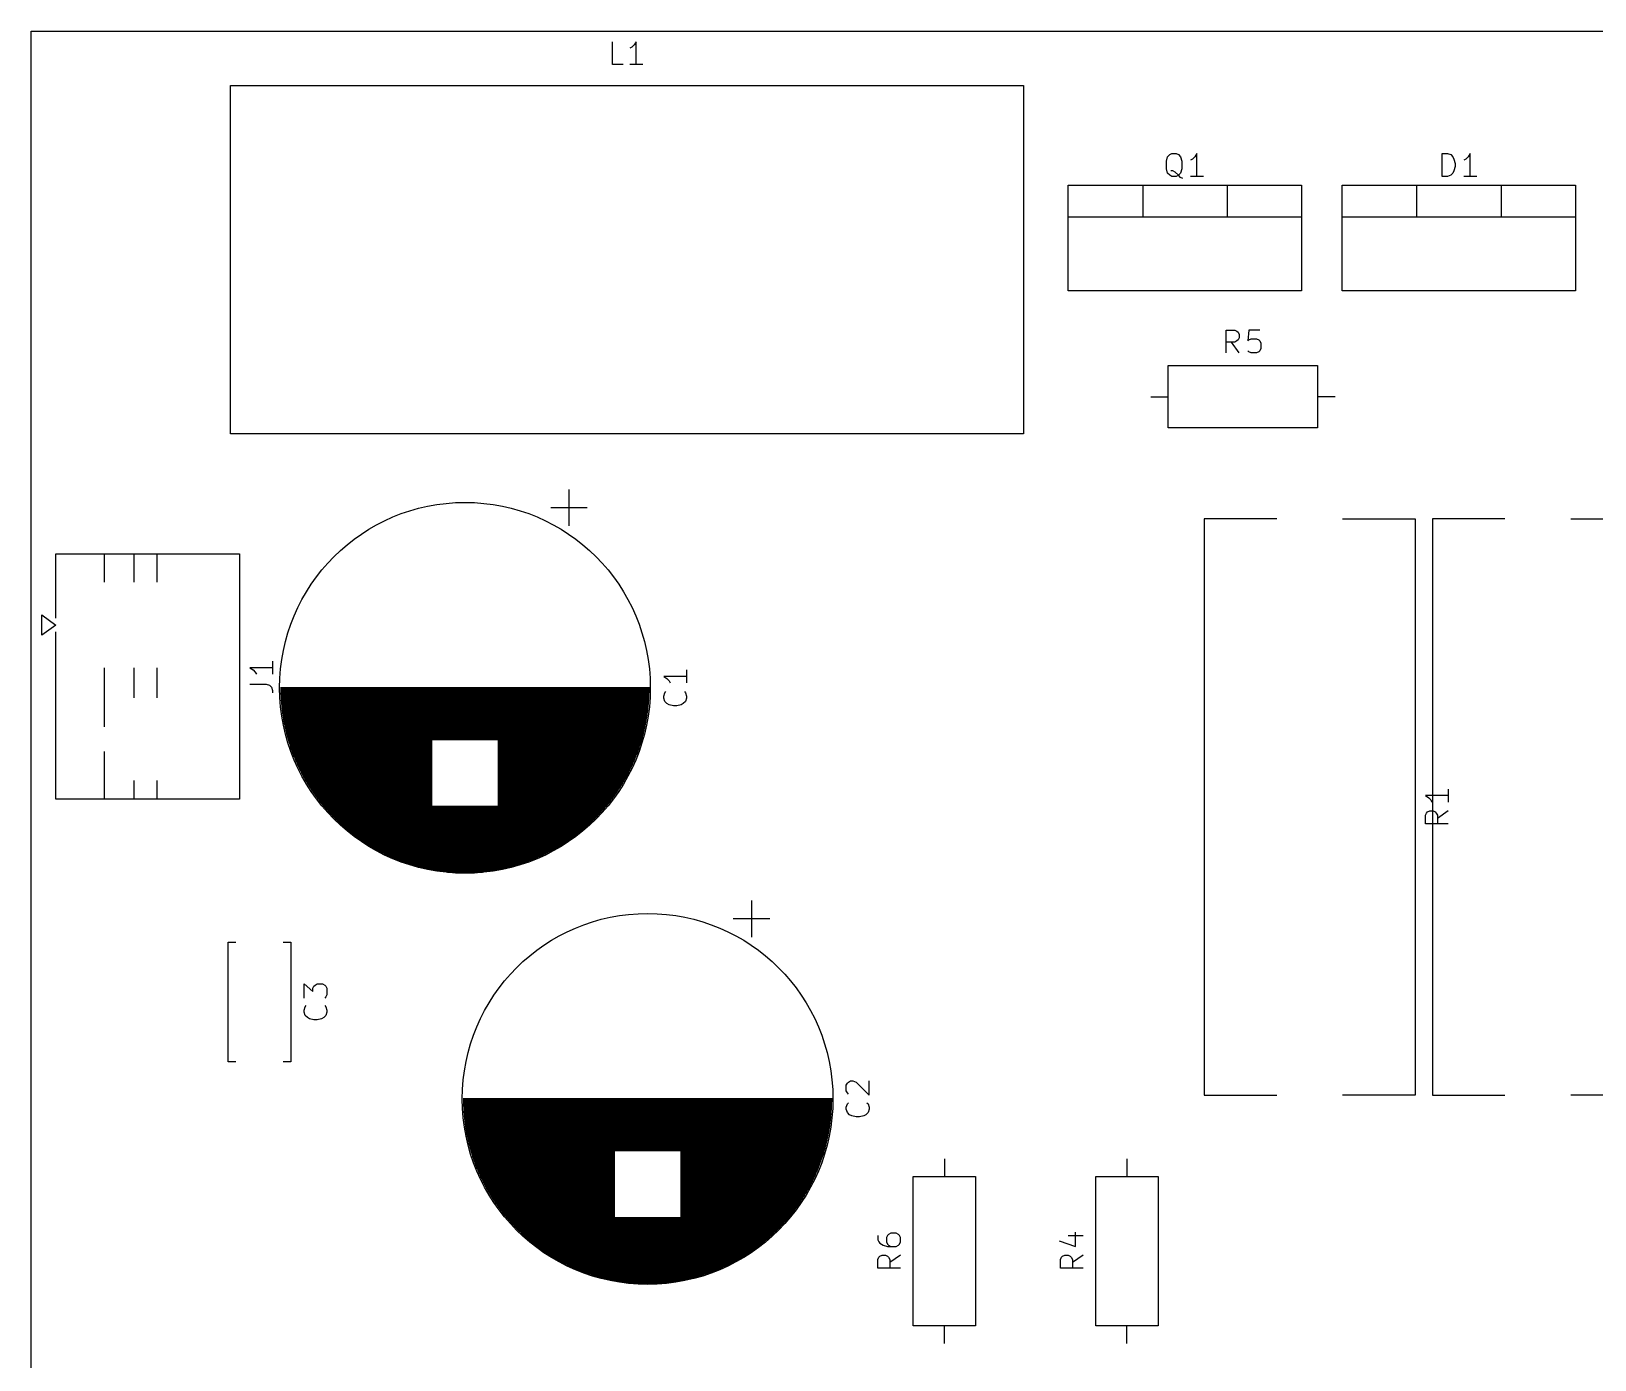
# Model space of a CAD drawing. Header units: millimetres. Extents: x 20 to 168, y -138 to -20.
# Drawn here: x 20 to 88.5, y -78.2 to -20 of the extents above; entities that cross this region are included whole.
import ezdxf

# ---------------------------------------------------------------- set-up
doc = ezdxf.new("R2010")
doc.units = ezdxf.units.MM
doc.layers.add('Edge.Cuts', color=40, linetype='CONTINUOUS', true_color=0xfabd2f)
doc.layers.add('F.Silkscreen', color=254, linetype='CONTINUOUS', true_color=0xebdbb2)

msp = doc.modelspace()

# ---------------------------------------------------------------- linework, layer by layer
at = {"layer": 'Edge.Cuts', "linetype": 'CONTINUOUS'}
for p, q in [((20, -20), (168, -20)), ((20, -138), (20, -20))]:
    msp.add_line(p, q, dxfattribs=at)
at = {"layer": 'F.Silkscreen', "linetype": 'CONTINUOUS'}
for p, q in [((45.457143, -21.454819), (45.457143, -20.454819)), ((46.504762, -20.454819), (46.409524, -20.597676)), ((46.504762, -21.454819), (46.504762, -20.454819)), ((46.314286, -20.692914), (46.219048, -20.740533)), ((46.409524, -20.597676), (46.314286, -20.692914)), ((45.933333, -21.454819), (45.457143, -21.454819)), ((46.790476, -21.454819), (46.219048, -21.454819)), ((28.73, -22.38), (63.47, -22.38)), ((28.73, -37.62), (28.73, -22.38)), ((63.47, -22.38), (63.47, -37.62)), ((69.730476, -25.688152), (69.778095, -25.497676)), ((69.730476, -26.021485), (69.730476, -25.688152)), ((69.778095, -26.211961), (69.730476, -26.021485)), ((69.778095, -25.497676), (69.873333, -25.402438)), ((69.873333, -25.402438), (69.968571, -25.354819)), ((69.968571, -25.354819), (70.159047, -25.354819)), ((70.159047, -25.354819), (70.254285, -25.402438)), ((70.254285, -25.402438), (70.349523, -25.497676)), ((70.349523, -25.497676), (70.397142, -25.688152)), ((70.397142, -26.021485), (70.349523, -26.211961)), ((70.397142, -25.688152), (70.397142, -26.021485)), ((70.873333, -25.592914), (70.778095, -25.640533)), ((70.968571, -25.497676), (70.873333, -25.592914)), ((71.063809, -25.354819), (70.968571, -25.497676)), ((71.063809, -26.354819), (71.063809, -25.354819)), ((81.801905, -26.354819), (81.801905, -25.354819)), ((81.801905, -25.354819), (82.04, -25.354819)), ((82.04, -25.354819), (82.182857, -25.402438)), ((82.182857, -25.402438), (82.278095, -25.497676)), ((82.278095, -25.497676), (82.325714, -25.592914)), ((82.325714, -25.592914), (82.373333, -25.78339)), ((82.373333, -25.926247), (82.325714, -26.116723)), ((82.373333, -25.78339), (82.373333, -25.926247)), ((82.849524, -25.592914), (82.754286, -25.640533)), ((82.944762, -25.497676), (82.849524, -25.592914)), ((83.04, -25.354819), (82.944762, -25.497676)), ((83.04, -26.354819), (83.04, -25.354819)), ((69.873333, -26.3072), (69.778095, -26.211961)), ((69.968571, -26.354819), (69.873333, -26.3072)), ((70.01619, -26.116723), (69.920952, -26.116723)), ((70.159047, -26.354819), (69.968571, -26.354819)), ((70.111428, -26.164342), (70.01619, -26.116723)), ((70.254285, -26.3072), (70.111428, -26.164342)), ((70.254285, -26.3072), (70.159047, -26.354819)), ((70.349523, -26.211961), (70.254285, -26.3072)), ((70.349523, -26.402438), (70.254285, -26.3072)), ((70.444761, -26.450057), (70.349523, -26.402438)), ((71.349523, -26.354819), (70.778095, -26.354819)), ((82.04, -26.354819), (81.801905, -26.354819)), ((82.182857, -26.3072), (82.04, -26.354819)), ((82.278095, -26.211961), (82.182857, -26.3072)), ((82.325714, -26.116723), (82.278095, -26.211961)), ((83.325714, -26.354819), (82.754286, -26.354819)), ((65.43, -26.74), (75.65, -26.74)), ((65.43, -31.36), (65.43, -26.74)), ((68.69, -26.74), (68.69, -28.12)), ((72.39, -26.74), (72.39, -28.12)), ((75.65, -26.74), (75.65, -31.36)), ((77.43, -26.74), (87.65, -26.74)), ((77.43, -31.36), (77.43, -26.74)), ((80.69, -26.74), (80.69, -28.12)), ((84.39, -26.74), (84.39, -28.12)), ((87.65, -26.74), (87.65, -31.36)), ((65.43, -28.12), (75.65, -28.12)), ((77.43, -28.12), (87.65, -28.12)), ((75.65, -31.36), (65.43, -31.36)), ((87.65, -31.36), (77.43, -31.36)), ((72.341905, -34.084819), (72.341905, -33.084819)), ((72.341905, -33.084819), (72.722857, -33.084819)), ((72.722857, -33.084819), (72.818095, -33.132438)), ((72.818095, -33.561009), (72.722857, -33.608628)), ((72.818095, -33.132438), (72.865714, -33.180057)), ((72.865714, -33.51339), (72.818095, -33.561009)), ((72.865714, -33.180057), (72.913333, -33.275295)), ((72.913333, -33.418152), (72.865714, -33.51339)), ((72.913333, -33.275295), (72.913333, -33.418152)), ((73.341905, -33.084819), (73.294286, -33.561009)), ((73.294286, -33.561009), (73.341905, -33.51339)), ((73.818095, -33.084819), (73.341905, -33.084819)), ((73.341905, -33.51339), (73.437143, -33.465771)), ((73.437143, -33.465771), (73.675238, -33.465771)), ((73.675238, -33.465771), (73.770476, -33.51339)), ((73.770476, -33.51339), (73.818095, -33.561009)), ((73.818095, -33.561009), (73.865714, -33.656247)), ((72.722857, -33.608628), (72.341905, -33.608628)), ((72.913333, -34.084819), (72.58, -33.608628)), ((73.341905, -34.0372), (73.294286, -33.98958)), ((73.437143, -34.084819), (73.341905, -34.0372)), ((73.675238, -34.084819), (73.437143, -34.084819)), ((73.770476, -34.0372), (73.675238, -34.084819)), ((73.818095, -33.98958), (73.770476, -34.0372)), ((73.865714, -33.894342), (73.818095, -33.98958)), ((73.865714, -33.656247), (73.865714, -33.894342)), ((69.81, -34.63), (76.35, -34.63)), ((69.81, -37.37), (69.81, -34.63)), ((76.35, -34.63), (76.35, -37.37)), ((69.04, -36), (69.81, -36)), ((77.12, -36), (76.35, -36)), ((63.47, -37.62), (28.73, -37.62)), ((76.35, -37.37), (69.81, -37.37)), ((43.555, -40.060509), (43.555, -41.660509)), ((44.355, -40.860509), (42.755, -40.860509)), ((71.38, -41.35), (71.38, -66.59)), ((74.56, -41.35), (71.38, -41.35)), ((77.44, -41.35), (80.62, -41.35)), ((80.62, -41.35), (80.62, -66.59)), ((81.38, -41.35), (81.38, -66.59)), ((84.56, -41.35), (81.38, -41.35)), ((87.44, -41.35), (90.62, -41.35)), ((21.08, -42.88), (29.12, -42.88)), ((21.08, -45.7), (21.08, -42.88)), ((23.2, -42.88), (23.2, -44.12)), ((24.5, -42.88), (24.5, -44.12)), ((25.5, -42.88), (25.5, -44.12)), ((29.12, -42.88), (29.12, -53.62)), ((20.47, -46.44), (20.47, -45.56)), ((20.47, -45.56), (21.08, -46)), ((20.47, -46.44), (20.47, -45.56)), ((20.47, -45.56), (21.08, -46)), ((21.08, -46), (20.47, -46.44)), ((21.08, -46), (20.47, -46.44)), ((21.08, -53.62), (21.08, -46.3)), ((23.2, -47.88), (23.2, -50.457)), ((24.5, -47.88), (24.5, -49.188)), ((25.5, -47.88), (25.5, -49.188)), ((30.574819, -47.869047), (29.574819, -47.869047)), ((29.574819, -47.869047), (29.717676, -47.964285)), ((30.574819, -47.583333), (30.574819, -48.154761)), ((29.574819, -48.583333), (30.289104, -48.583333)), ((29.717676, -47.964285), (29.812914, -48.059523)), ((29.812914, -48.059523), (29.860533, -48.154761)), ((30.289104, -48.583333), (30.431961, -48.630952)), ((48.704819, -48.249999), (47.704819, -48.249999)), ((47.704819, -48.249999), (47.847676, -48.345237)), ((47.847676, -48.345237), (47.942914, -48.440475)), ((47.942914, -48.440475), (47.990533, -48.535713)), ((48.704819, -47.964285), (48.704819, -48.535713)), ((30.431961, -48.630952), (30.5272, -48.72619)), ((30.5272, -48.72619), (30.574819, -48.869047)), ((30.574819, -48.869047), (30.574819, -48.964285)), ((47.08, -48.75), (30.92, -48.75)), ((47.08, -48.79), (30.92, -48.79)), ((47.08, -48.83), (30.92, -48.83)), ((47.079, -48.87), (30.921, -48.87)), ((47.078, -48.91), (30.922, -48.91)), ((47.078, -48.95), (30.922, -48.95)), ((47.076, -48.99), (30.924, -48.99)), ((47.075, -49.03), (30.925, -49.03)), ((47.074, -49.07), (30.926, -49.07)), ((47.072, -49.11), (30.928, -49.11)), ((47.07, -49.15), (30.93, -49.15)), ((47.068, -49.19), (30.932, -49.19)), ((47.066, -49.23), (30.934, -49.23)), ((47.063, -49.27), (30.937, -49.27)), ((47.061, -49.31), (30.939, -49.31)), ((47.704819, -49.107142), (47.752438, -48.964285)), ((47.704819, -49.20238), (47.704819, -49.107142)), ((47.752438, -49.345237), (47.704819, -49.20238)), ((47.752438, -48.964285), (47.800057, -48.916666)), ((48.60958, -48.916666), (48.6572, -48.964285)), ((48.6572, -48.964285), (48.704819, -49.107142)), ((48.704819, -49.20238), (48.6572, -49.345237)), ((48.704819, -49.107142), (48.704819, -49.20238)), ((47.058, -49.35), (30.942, -49.35)), ((47.055, -49.39), (30.945, -49.39)), ((47.051, -49.43), (30.949, -49.43)), ((47.048, -49.47), (30.952, -49.47)), ((47.044, -49.51), (30.956, -49.51)), ((47.04, -49.55), (30.96, -49.55)), ((47.036, -49.59), (30.964, -49.59)), ((47.032, -49.63), (30.968, -49.63)), ((47.028, -49.67), (30.972, -49.67)), ((47.023, -49.71), (30.977, -49.71)), ((47.018, -49.75), (30.982, -49.75)), ((47.013, -49.79), (30.987, -49.79)), ((47.008, -49.83), (30.992, -49.83)), ((47.002, -49.87), (30.998, -49.87)), ((46.997, -49.91), (31.003, -49.91)), ((46.991, -49.95), (31.009, -49.95)), ((46.985, -49.99), (31.015, -49.99)), ((47.847676, -49.440475), (47.752438, -49.345237)), ((47.942914, -49.488094), (47.847676, -49.440475)), ((48.13339, -49.535713), (47.942914, -49.488094)), ((48.276247, -49.535713), (48.13339, -49.535713)), ((48.466723, -49.488094), (48.276247, -49.535713)), ((48.561961, -49.440475), (48.466723, -49.488094)), ((48.6572, -49.345237), (48.561961, -49.440475)), ((46.978, -50.03), (31.022, -50.03)), ((46.972, -50.07), (31.028, -50.07)), ((46.965, -50.11), (31.035, -50.11)), ((46.958, -50.15), (31.042, -50.15)), ((46.951, -50.19), (31.049, -50.19)), ((46.944, -50.23), (31.056, -50.23)), ((46.936, -50.27), (31.064, -50.27)), ((46.929, -50.31), (31.071, -50.31)), ((46.921, -50.35), (31.079, -50.35)), ((46.913, -50.39), (31.087, -50.39)), ((46.904, -50.43), (31.096, -50.43)), ((46.896, -50.47), (31.104, -50.47)), ((46.887, -50.51), (31.113, -50.51)), ((46.878, -50.55), (31.122, -50.55)), ((46.869, -50.59), (31.131, -50.59)), ((46.859, -50.63), (31.141, -50.63)), ((46.85, -50.67), (31.15, -50.67)), ((46.84, -50.71), (31.16, -50.71)), ((46.83, -50.75), (31.17, -50.75)), ((46.82, -50.79), (31.18, -50.79)), ((46.809, -50.83), (31.191, -50.83)), ((46.798, -50.87), (31.202, -50.87)), ((46.787, -50.91), (31.213, -50.91)), ((46.776, -50.95), (31.224, -50.95)), ((46.765, -50.99), (31.235, -50.99)), ((46.753, -51.03), (31.247, -51.03)), ((37.56, -51.07), (31.258, -51.07)), ((37.56, -51.11), (31.271, -51.11)), ((37.56, -51.15), (31.283, -51.15)), ((37.56, -51.19), (31.295, -51.19)), ((37.56, -51.23), (31.308, -51.23)), ((37.56, -51.27), (31.321, -51.27)), ((37.56, -51.31), (31.334, -51.31)), ((37.56, -51.35), (31.348, -51.35)), ((46.742, -51.07), (40.44, -51.07)), ((46.729, -51.11), (40.44, -51.11)), ((46.717, -51.15), (40.44, -51.15)), ((46.705, -51.19), (40.44, -51.19)), ((46.692, -51.23), (40.44, -51.23)), ((46.679, -51.27), (40.44, -51.27)), ((46.666, -51.31), (40.44, -51.31)), ((46.652, -51.35), (40.44, -51.35)), ((23.2, -51.543), (23.2, -53.62)), ((37.56, -51.39), (31.361, -51.39)), ((37.56, -51.43), (31.375, -51.43)), ((37.56, -51.47), (31.389, -51.47)), ((37.56, -51.51), (31.403, -51.51)), ((37.56, -51.55), (31.418, -51.55)), ((37.56, -51.59), (31.433, -51.59)), ((37.56, -51.63), (31.448, -51.63)), ((37.56, -51.67), (31.463, -51.67)), ((37.56, -51.71), (31.479, -51.71)), ((37.56, -51.75), (31.495, -51.75)), ((37.56, -51.79), (31.511, -51.79)), ((37.56, -51.83), (31.527, -51.83)), ((37.56, -51.87), (31.543, -51.87)), ((37.56, -51.91), (31.56, -51.91)), ((37.56, -51.95), (31.577, -51.95)), ((37.56, -51.99), (31.594, -51.99)), ((37.56, -52.03), (31.612, -52.03)), ((46.639, -51.39), (40.44, -51.39)), ((46.625, -51.43), (40.44, -51.43)), ((46.611, -51.47), (40.44, -51.47)), ((46.597, -51.51), (40.44, -51.51)), ((46.582, -51.55), (40.44, -51.55)), ((46.567, -51.59), (40.44, -51.59)), ((46.552, -51.63), (40.44, -51.63)), ((46.537, -51.67), (40.44, -51.67)), ((46.521, -51.71), (40.44, -51.71)), ((46.505, -51.75), (40.44, -51.75)), ((46.489, -51.79), (40.44, -51.79)), ((46.473, -51.83), (40.44, -51.83)), ((46.457, -51.87), (40.44, -51.87)), ((46.44, -51.91), (40.44, -51.91)), ((46.423, -51.95), (40.44, -51.95)), ((46.406, -51.99), (40.44, -51.99)), ((46.388, -52.03), (40.44, -52.03)), ((37.56, -52.07), (31.63, -52.07)), ((37.56, -52.11), (31.648, -52.11)), ((37.56, -52.15), (31.666, -52.15)), ((37.56, -52.19), (31.685, -52.19)), ((37.56, -52.23), (31.704, -52.23)), ((37.56, -52.27), (31.723, -52.27)), ((37.56, -52.31), (31.742, -52.31)), ((37.56, -52.35), (31.762, -52.35)), ((37.56, -52.39), (31.782, -52.39)), ((37.56, -52.43), (31.802, -52.43)), ((37.56, -52.47), (31.822, -52.47)), ((37.56, -52.51), (31.843, -52.51)), ((37.56, -52.55), (31.864, -52.55)), ((37.56, -52.59), (31.885, -52.59)), ((37.56, -52.63), (31.907, -52.63)), ((37.56, -52.67), (31.929, -52.67)), ((37.56, -52.71), (31.951, -52.71)), ((46.37, -52.07), (40.44, -52.07)), ((46.352, -52.11), (40.44, -52.11)), ((46.334, -52.15), (40.44, -52.15)), ((46.315, -52.19), (40.44, -52.19)), ((46.296, -52.23), (40.44, -52.23)), ((46.277, -52.27), (40.44, -52.27)), ((46.258, -52.31), (40.44, -52.31)), ((46.238, -52.35), (40.44, -52.35)), ((46.218, -52.39), (40.44, -52.39)), ((46.198, -52.43), (40.44, -52.43)), ((46.178, -52.47), (40.44, -52.47)), ((46.157, -52.51), (40.44, -52.51)), ((46.136, -52.55), (40.44, -52.55)), ((46.115, -52.59), (40.44, -52.59)), ((46.093, -52.63), (40.44, -52.63)), ((46.071, -52.67), (40.44, -52.67)), ((46.049, -52.71), (40.44, -52.71)), ((24.5, -52.812), (24.5, -53.62)), ((25.5, -52.812), (25.5, -53.62)), ((37.56, -52.75), (31.974, -52.75)), ((37.56, -52.79), (31.996, -52.79)), ((37.56, -52.83), (32.019, -52.83)), ((37.56, -52.87), (32.043, -52.87)), ((37.56, -52.91), (32.067, -52.91)), ((37.56, -52.95), (32.091, -52.95)), ((37.56, -52.99), (32.115, -52.99)), ((37.56, -53.03), (32.14, -53.03)), ((37.56, -53.07), (32.165, -53.07)), ((37.56, -53.11), (32.19, -53.11)), ((37.56, -53.15), (32.215, -53.15)), ((37.56, -53.19), (32.241, -53.19)), ((37.56, -53.23), (32.268, -53.23)), ((37.56, -53.27), (32.294, -53.27)), ((37.56, -53.31), (32.321, -53.31)), ((37.56, -53.35), (32.349, -53.35)), ((37.56, -53.39), (32.376, -53.39)), ((46.026, -52.75), (40.44, -52.75)), ((46.004, -52.79), (40.44, -52.79)), ((45.981, -52.83), (40.44, -52.83)), ((45.957, -52.87), (40.44, -52.87)), ((45.933, -52.91), (40.44, -52.91)), ((45.909, -52.95), (40.44, -52.95)), ((45.885, -52.99), (40.44, -52.99)), ((45.86, -53.03), (40.44, -53.03)), ((45.835, -53.07), (40.44, -53.07)), ((45.81, -53.11), (40.44, -53.11)), ((45.785, -53.15), (40.44, -53.15)), ((45.759, -53.19), (40.44, -53.19)), ((45.732, -53.23), (40.44, -53.23)), ((45.706, -53.27), (40.44, -53.27)), ((45.679, -53.31), (40.44, -53.31)), ((45.651, -53.35), (40.44, -53.35)), ((45.624, -53.39), (40.44, -53.39)), ((82.074819, -53.184285), (82.074819, -53.755713)), ((29.12, -53.62), (21.08, -53.62)), ((37.56, -53.43), (32.404, -53.43)), ((37.56, -53.47), (32.433, -53.47)), ((37.56, -53.51), (32.461, -53.51)), ((37.56, -53.55), (32.491, -53.55)), ((37.56, -53.59), (32.52, -53.59)), ((37.56, -53.63), (32.55, -53.63)), ((37.56, -53.67), (32.58, -53.67)), ((37.56, -53.71), (32.611, -53.71)), ((37.56, -53.75), (32.642, -53.75)), ((37.56, -53.79), (32.673, -53.79)), ((37.56, -53.83), (32.705, -53.83)), ((37.56, -53.87), (32.738, -53.87)), ((37.56, -53.91), (32.77, -53.91)), ((45.197, -53.95), (32.803, -53.95)), ((45.163, -53.99), (32.837, -53.99)), ((45.129, -54.03), (32.871, -54.03)), ((45.094, -54.07), (32.906, -54.07)), ((45.596, -53.43), (40.44, -53.43)), ((45.567, -53.47), (40.44, -53.47)), ((45.539, -53.51), (40.44, -53.51)), ((45.509, -53.55), (40.44, -53.55)), ((45.48, -53.59), (40.44, -53.59)), ((45.45, -53.63), (40.44, -53.63)), ((45.42, -53.67), (40.44, -53.67)), ((45.389, -53.71), (40.44, -53.71)), ((45.358, -53.75), (40.44, -53.75)), ((45.327, -53.79), (40.44, -53.79)), ((45.295, -53.83), (40.44, -53.83)), ((45.262, -53.87), (40.44, -53.87)), ((45.23, -53.91), (40.44, -53.91)), ((82.074819, -53.469999), (81.074819, -53.469999)), ((81.074819, -53.469999), (81.217676, -53.565237)), ((81.217676, -53.565237), (81.312914, -53.660475)), ((81.312914, -53.660475), (81.360533, -53.755713)), ((45.06, -54.11), (32.94, -54.11)), ((45.024, -54.15), (32.976, -54.15)), ((44.988, -54.19), (33.012, -54.19)), ((44.952, -54.23), (33.048, -54.23)), ((44.915, -54.27), (33.085, -54.27)), ((44.878, -54.31), (33.122, -54.31)), ((44.84, -54.35), (33.16, -54.35)), ((44.802, -54.39), (33.198, -54.39)), ((44.763, -54.43), (33.237, -54.43)), ((44.723, -54.47), (33.277, -54.47)), ((44.683, -54.51), (33.317, -54.51)), ((44.643, -54.55), (33.357, -54.55)), ((44.602, -54.59), (33.398, -54.59)), ((44.56, -54.63), (33.44, -54.63)), ((44.518, -54.67), (33.482, -54.67)), ((44.475, -54.71), (33.525, -54.71)), ((44.431, -54.75), (33.569, -54.75)), ((44.387, -54.79), (33.613, -54.79)), ((81.074819, -54.327142), (81.122438, -54.231904)), ((81.074819, -54.708094), (81.074819, -54.327142)), ((82.074819, -54.708094), (81.074819, -54.708094)), ((81.122438, -54.231904), (81.170057, -54.184285)), ((81.170057, -54.184285), (81.265295, -54.136666)), ((81.265295, -54.136666), (81.408152, -54.136666)), ((81.408152, -54.136666), (81.50339, -54.184285)), ((81.50339, -54.184285), (81.551009, -54.231904)), ((81.551009, -54.231904), (81.598628, -54.327142)), ((82.074819, -54.136666), (81.598628, -54.469999)), ((81.598628, -54.327142), (81.598628, -54.708094)), ((44.342, -54.83), (33.658, -54.83)), ((44.297, -54.87), (33.703, -54.87)), ((44.25, -54.91), (33.75, -54.91)), ((44.204, -54.95), (33.796, -54.95)), ((44.156, -54.99), (33.844, -54.99)), ((44.107, -55.03), (33.893, -55.03)), ((44.058, -55.07), (33.942, -55.07)), ((44.008, -55.11), (33.992, -55.11)), ((43.957, -55.15), (34.043, -55.15)), ((43.906, -55.19), (34.094, -55.19)), ((43.853, -55.23), (34.147, -55.23)), ((43.8, -55.27), (34.2, -55.27)), ((43.745, -55.31), (34.255, -55.31)), ((43.69, -55.35), (34.31, -55.35)), ((43.634, -55.39), (34.366, -55.39)), ((43.576, -55.43), (34.424, -55.43)), ((43.518, -55.47), (34.482, -55.47)), ((43.459, -55.51), (34.541, -55.51)), ((43.398, -55.55), (34.602, -55.55)), ((43.336, -55.59), (34.664, -55.59)), ((43.273, -55.63), (34.727, -55.63)), ((43.208, -55.67), (34.792, -55.67)), ((43.142, -55.71), (34.858, -55.71)), ((43.075, -55.75), (34.925, -55.75)), ((43.006, -55.79), (34.994, -55.79)), ((42.936, -55.83), (35.064, -55.83)), ((42.864, -55.87), (35.136, -55.87)), ((42.79, -55.91), (35.21, -55.91)), ((42.714, -55.95), (35.286, -55.95)), ((42.637, -55.99), (35.363, -55.99)), ((42.557, -56.03), (35.443, -56.03)), ((42.475, -56.07), (35.525, -56.07)), ((42.39, -56.11), (35.61, -56.11)), ((42.303, -56.15), (35.697, -56.15)), ((42.213, -56.19), (35.787, -56.19)), ((42.12, -56.23), (35.88, -56.23)), ((42.023, -56.27), (35.977, -56.27)), ((41.923, -56.31), (36.077, -56.31)), ((41.819, -56.35), (36.181, -56.35)), ((41.71, -56.39), (36.29, -56.39)), ((41.597, -56.43), (36.403, -56.43)), ((41.477, -56.47), (36.523, -56.47)), ((41.351, -56.51), (36.649, -56.51)), ((41.217, -56.55), (36.783, -56.55)), ((41.074, -56.59), (36.926, -56.59)), ((40.92, -56.63), (37.08, -56.63)), ((40.751, -56.67), (37.249, -56.67)), ((40.564, -56.71), (37.436, -56.71)), ((40.351, -56.75), (37.649, -56.75)), ((40.097, -56.79), (37.903, -56.79)), ((39.765, -56.83), (38.235, -56.83)), ((51.555, -58.060509), (51.555, -59.660509)), ((52.355, -58.860509), (50.755, -58.860509)), ((28.63, -59.88), (28.967, -59.88)), ((28.63, -65.12), (28.63, -59.88)), ((31.033, -59.88), (31.37, -59.88)), ((31.37, -59.88), (31.37, -65.12)), ((31.954819, -62.333332), (31.954819, -61.714285)), ((31.954819, -61.714285), (32.335771, -62.047618)), ((32.335771, -61.904761), (32.38339, -61.809523)), ((32.335771, -62.047618), (32.335771, -61.904761)), ((32.38339, -61.809523), (32.431009, -61.761904)), ((32.431009, -61.761904), (32.526247, -61.714285)), ((32.526247, -61.714285), (32.764342, -61.714285)), ((32.764342, -61.714285), (32.85958, -61.761904)), ((32.85958, -61.761904), (32.9072, -61.809523)), ((32.9072, -62.285713), (32.85958, -62.333332)), ((32.9072, -61.809523), (32.954819, -61.904761)), ((32.954819, -62.190475), (32.9072, -62.285713)), ((32.954819, -61.904761), (32.954819, -62.190475)), ((31.954819, -62.857142), (32.002438, -62.714285)), ((31.954819, -62.95238), (31.954819, -62.857142)), ((32.002438, -63.095237), (31.954819, -62.95238)), ((32.002438, -62.714285), (32.050057, -62.666666)), ((32.85958, -62.666666), (32.9072, -62.714285)), ((32.9072, -62.714285), (32.954819, -62.857142)), ((32.954819, -62.95238), (32.9072, -63.095237)), ((32.954819, -62.857142), (32.954819, -62.95238)), ((32.097676, -63.190475), (32.002438, -63.095237)), ((32.192914, -63.238094), (32.097676, -63.190475)), ((32.38339, -63.285713), (32.192914, -63.238094)), ((32.526247, -63.285713), (32.38339, -63.285713)), ((32.716723, -63.238094), (32.526247, -63.285713)), ((32.811961, -63.190475), (32.716723, -63.238094)), ((32.9072, -63.095237), (32.811961, -63.190475)), ((28.967, -65.12), (28.63, -65.12)), ((31.37, -65.12), (31.033, -65.12)), ((55.704819, -66.154761), (55.752438, -66.059523)), ((55.704819, -66.392856), (55.704819, -66.154761)), ((55.752438, -66.488094), (55.704819, -66.392856)), ((55.752438, -66.059523), (55.800057, -66.011904)), ((55.800057, -66.011904), (55.895295, -65.964285)), ((55.895295, -65.964285), (55.990533, -65.964285)), ((55.990533, -65.964285), (56.13339, -66.011904)), ((56.13339, -66.011904), (56.704819, -66.583332)), ((56.704819, -66.583332), (56.704819, -65.964285)), ((55.08, -66.75), (38.92, -66.75)), ((55.08, -66.79), (38.92, -66.79)), ((55.08, -66.83), (38.92, -66.83)), ((55.079, -66.87), (38.921, -66.87)), ((55.078, -66.91), (38.922, -66.91)), ((55.078, -66.95), (38.922, -66.95)), ((55.076, -66.99), (38.924, -66.99)), ((55.075, -67.03), (38.925, -67.03)), ((55.074, -67.07), (38.926, -67.07)), ((55.072, -67.11), (38.928, -67.11)), ((55.704819, -67.107142), (55.752438, -66.964285)), ((55.704819, -67.20238), (55.704819, -67.107142)), ((55.800057, -66.535713), (55.752438, -66.488094)), ((55.752438, -66.964285), (55.800057, -66.916666)), ((56.60958, -66.916666), (56.6572, -66.964285)), ((56.6572, -66.964285), (56.704819, -67.107142)), ((56.704819, -67.107142), (56.704819, -67.20238)), ((71.38, -66.59), (74.56, -66.59)), ((80.62, -66.59), (77.44, -66.59)), ((81.38, -66.59), (84.56, -66.59)), ((90.62, -66.59), (87.44, -66.59)), ((55.07, -67.15), (38.93, -67.15)), ((55.068, -67.19), (38.932, -67.19)), ((55.066, -67.23), (38.934, -67.23)), ((55.063, -67.27), (38.937, -67.27)), ((55.061, -67.31), (38.939, -67.31)), ((55.058, -67.35), (38.942, -67.35)), ((55.055, -67.39), (38.945, -67.39)), ((55.051, -67.43), (38.949, -67.43)), ((55.048, -67.47), (38.952, -67.47)), ((55.044, -67.51), (38.956, -67.51)), ((55.04, -67.55), (38.96, -67.55)), ((55.036, -67.59), (38.964, -67.59)), ((55.032, -67.63), (38.968, -67.63)), ((55.028, -67.67), (38.972, -67.67)), ((55.023, -67.71), (38.977, -67.71)), ((55.018, -67.75), (38.982, -67.75)), ((55.013, -67.79), (38.987, -67.79)), ((55.752438, -67.345237), (55.704819, -67.20238)), ((55.847676, -67.440475), (55.752438, -67.345237)), ((55.942914, -67.488094), (55.847676, -67.440475)), ((56.13339, -67.535713), (55.942914, -67.488094)), ((56.276247, -67.535713), (56.13339, -67.535713)), ((56.466723, -67.488094), (56.276247, -67.535713)), ((56.561961, -67.440475), (56.466723, -67.488094)), ((56.6572, -67.345237), (56.561961, -67.440475)), ((56.704819, -67.20238), (56.6572, -67.345237)), ((55.008, -67.83), (38.992, -67.83)), ((55.002, -67.87), (38.998, -67.87)), ((54.997, -67.91), (39.003, -67.91)), ((54.991, -67.95), (39.009, -67.95)), ((54.985, -67.99), (39.015, -67.99)), ((54.978, -68.03), (39.022, -68.03)), ((54.972, -68.07), (39.028, -68.07)), ((54.965, -68.11), (39.035, -68.11)), ((54.958, -68.15), (39.042, -68.15)), ((54.951, -68.19), (39.049, -68.19)), ((54.944, -68.23), (39.056, -68.23)), ((54.936, -68.27), (39.064, -68.27)), ((54.929, -68.31), (39.071, -68.31)), ((54.921, -68.35), (39.079, -68.35)), ((54.913, -68.39), (39.087, -68.39)), ((54.904, -68.43), (39.096, -68.43)), ((54.896, -68.47), (39.104, -68.47)), ((54.887, -68.51), (39.113, -68.51)), ((54.878, -68.55), (39.122, -68.55)), ((54.869, -68.59), (39.131, -68.59)), ((54.859, -68.63), (39.141, -68.63)), ((54.85, -68.67), (39.15, -68.67)), ((54.84, -68.71), (39.16, -68.71)), ((54.83, -68.75), (39.17, -68.75)), ((54.82, -68.79), (39.18, -68.79)), ((54.809, -68.83), (39.191, -68.83)), ((54.798, -68.87), (39.202, -68.87)), ((54.787, -68.91), (39.213, -68.91)), ((54.776, -68.95), (39.224, -68.95)), ((54.765, -68.99), (39.235, -68.99)), ((54.753, -69.03), (39.247, -69.03)), ((45.56, -69.07), (39.258, -69.07)), ((45.56, -69.11), (39.271, -69.11)), ((45.56, -69.15), (39.283, -69.15)), ((54.742, -69.07), (48.44, -69.07)), ((54.729, -69.11), (48.44, -69.11)), ((54.717, -69.15), (48.44, -69.15)), ((45.56, -69.19), (39.295, -69.19)), ((45.56, -69.23), (39.308, -69.23)), ((45.56, -69.27), (39.321, -69.27)), ((45.56, -69.31), (39.334, -69.31)), ((45.56, -69.35), (39.348, -69.35)), ((45.56, -69.39), (39.361, -69.39)), ((45.56, -69.43), (39.375, -69.43)), ((45.56, -69.47), (39.389, -69.47)), ((45.56, -69.51), (39.403, -69.51)), ((45.56, -69.55), (39.418, -69.55)), ((45.56, -69.59), (39.433, -69.59)), ((45.56, -69.63), (39.448, -69.63)), ((45.56, -69.67), (39.463, -69.67)), ((45.56, -69.71), (39.479, -69.71)), ((45.56, -69.75), (39.495, -69.75)), ((45.56, -69.79), (39.511, -69.79)), ((45.56, -69.83), (39.527, -69.83)), ((54.705, -69.19), (48.44, -69.19)), ((54.692, -69.23), (48.44, -69.23)), ((54.679, -69.27), (48.44, -69.27)), ((54.666, -69.31), (48.44, -69.31)), ((54.652, -69.35), (48.44, -69.35)), ((54.639, -69.39), (48.44, -69.39)), ((54.625, -69.43), (48.44, -69.43)), ((54.611, -69.47), (48.44, -69.47)), ((54.597, -69.51), (48.44, -69.51)), ((54.582, -69.55), (48.44, -69.55)), ((54.567, -69.59), (48.44, -69.59)), ((54.552, -69.63), (48.44, -69.63)), ((54.537, -69.67), (48.44, -69.67)), ((54.521, -69.71), (48.44, -69.71)), ((54.505, -69.75), (48.44, -69.75)), ((54.489, -69.79), (48.44, -69.79)), ((54.473, -69.83), (48.44, -69.83)), ((60, -69.38), (60, -70.15)), ((68, -69.38), (68, -70.15)), ((45.56, -69.87), (39.543, -69.87)), ((45.56, -69.91), (39.56, -69.91)), ((45.56, -69.95), (39.577, -69.95)), ((45.56, -69.99), (39.594, -69.99)), ((45.56, -70.03), (39.612, -70.03)), ((45.56, -70.07), (39.63, -70.07)), ((45.56, -70.11), (39.648, -70.11)), ((45.56, -70.15), (39.666, -70.15)), ((45.56, -70.19), (39.685, -70.19)), ((45.56, -70.23), (39.704, -70.23)), ((45.56, -70.27), (39.723, -70.27)), ((45.56, -70.31), (39.742, -70.31)), ((45.56, -70.35), (39.762, -70.35)), ((45.56, -70.39), (39.782, -70.39)), ((45.56, -70.43), (39.802, -70.43)), ((45.56, -70.47), (39.822, -70.47)), ((45.56, -70.51), (39.843, -70.51)), ((54.457, -69.87), (48.44, -69.87)), ((54.44, -69.91), (48.44, -69.91)), ((54.423, -69.95), (48.44, -69.95)), ((54.406, -69.99), (48.44, -69.99)), ((54.388, -70.03), (48.44, -70.03)), ((54.37, -70.07), (48.44, -70.07)), ((54.352, -70.11), (48.44, -70.11)), ((54.334, -70.15), (48.44, -70.15)), ((54.315, -70.19), (48.44, -70.19)), ((54.296, -70.23), (48.44, -70.23)), ((54.277, -70.27), (48.44, -70.27)), ((54.258, -70.31), (48.44, -70.31)), ((54.238, -70.35), (48.44, -70.35)), ((54.218, -70.39), (48.44, -70.39)), ((54.198, -70.43), (48.44, -70.43)), ((54.178, -70.47), (48.44, -70.47)), ((54.157, -70.51), (48.44, -70.51)), ((58.63, -70.15), (61.37, -70.15)), ((58.63, -76.69), (58.63, -70.15)), ((61.37, -70.15), (61.37, -76.69)), ((66.63, -70.15), (69.37, -70.15)), ((66.63, -76.69), (66.63, -70.15)), ((69.37, -70.15), (69.37, -76.69)), ((45.56, -70.55), (39.864, -70.55)), ((45.56, -70.59), (39.885, -70.59)), ((45.56, -70.63), (39.907, -70.63)), ((45.56, -70.67), (39.929, -70.67)), ((45.56, -70.71), (39.951, -70.71)), ((45.56, -70.75), (39.974, -70.75)), ((45.56, -70.79), (39.996, -70.79)), ((45.56, -70.83), (40.019, -70.83)), ((45.56, -70.87), (40.043, -70.87)), ((45.56, -70.91), (40.067, -70.91)), ((45.56, -70.95), (40.091, -70.95)), ((45.56, -70.99), (40.115, -70.99)), ((45.56, -71.03), (40.14, -71.03)), ((45.56, -71.07), (40.165, -71.07)), ((45.56, -71.11), (40.19, -71.11)), ((45.56, -71.15), (40.215, -71.15)), ((45.56, -71.19), (40.241, -71.19)), ((45.56, -71.23), (40.268, -71.23)), ((54.136, -70.55), (48.44, -70.55)), ((54.115, -70.59), (48.44, -70.59)), ((54.093, -70.63), (48.44, -70.63)), ((54.071, -70.67), (48.44, -70.67)), ((54.049, -70.71), (48.44, -70.71)), ((54.026, -70.75), (48.44, -70.75)), ((54.004, -70.79), (48.44, -70.79)), ((53.981, -70.83), (48.44, -70.83)), ((53.957, -70.87), (48.44, -70.87)), ((53.933, -70.91), (48.44, -70.91)), ((53.909, -70.95), (48.44, -70.95)), ((53.885, -70.99), (48.44, -70.99)), ((53.86, -71.03), (48.44, -71.03)), ((53.835, -71.07), (48.44, -71.07)), ((53.81, -71.11), (48.44, -71.11)), ((53.785, -71.15), (48.44, -71.15)), ((53.759, -71.19), (48.44, -71.19)), ((53.732, -71.23), (48.44, -71.23)), ((45.56, -71.27), (40.294, -71.27)), ((45.56, -71.31), (40.321, -71.31)), ((45.56, -71.35), (40.349, -71.35)), ((45.56, -71.39), (40.376, -71.39)), ((45.56, -71.43), (40.404, -71.43)), ((45.56, -71.47), (40.433, -71.47)), ((45.56, -71.51), (40.461, -71.51)), ((45.56, -71.55), (40.491, -71.55)), ((45.56, -71.59), (40.52, -71.59)), ((45.56, -71.63), (40.55, -71.63)), ((45.56, -71.67), (40.58, -71.67)), ((45.56, -71.71), (40.611, -71.71)), ((45.56, -71.75), (40.642, -71.75)), ((45.56, -71.79), (40.673, -71.79)), ((45.56, -71.83), (40.705, -71.83)), ((45.56, -71.87), (40.738, -71.87)), ((45.56, -71.91), (40.77, -71.91)), ((53.706, -71.27), (48.44, -71.27)), ((53.679, -71.31), (48.44, -71.31)), ((53.651, -71.35), (48.44, -71.35)), ((53.624, -71.39), (48.44, -71.39)), ((53.596, -71.43), (48.44, -71.43)), ((53.567, -71.47), (48.44, -71.47)), ((53.539, -71.51), (48.44, -71.51)), ((53.509, -71.55), (48.44, -71.55)), ((53.48, -71.59), (48.44, -71.59)), ((53.45, -71.63), (48.44, -71.63)), ((53.42, -71.67), (48.44, -71.67)), ((53.389, -71.71), (48.44, -71.71)), ((53.358, -71.75), (48.44, -71.75)), ((53.327, -71.79), (48.44, -71.79)), ((53.295, -71.83), (48.44, -71.83)), ((53.262, -71.87), (48.44, -71.87)), ((53.23, -71.91), (48.44, -71.91)), ((53.197, -71.95), (40.803, -71.95)), ((53.163, -71.99), (40.837, -71.99)), ((53.129, -72.03), (40.871, -72.03)), ((53.094, -72.07), (40.906, -72.07)), ((53.06, -72.11), (40.94, -72.11)), ((53.024, -72.15), (40.976, -72.15)), ((52.988, -72.19), (41.012, -72.19)), ((52.952, -72.23), (41.048, -72.23)), ((52.915, -72.27), (41.085, -72.27)), ((52.878, -72.31), (41.122, -72.31)), ((52.84, -72.35), (41.16, -72.35)), ((52.802, -72.39), (41.198, -72.39)), ((52.763, -72.43), (41.237, -72.43)), ((52.723, -72.47), (41.277, -72.47)), ((52.683, -72.51), (41.317, -72.51)), ((52.643, -72.55), (41.357, -72.55)), ((52.602, -72.59), (41.398, -72.59)), ((65.751485, -73.205713), (65.751485, -72.586666)), ((52.56, -72.63), (41.44, -72.63)), ((52.518, -72.67), (41.482, -72.67)), ((52.475, -72.71), (41.525, -72.71)), ((52.431, -72.75), (41.569, -72.75)), ((52.387, -72.79), (41.613, -72.79)), ((52.342, -72.83), (41.658, -72.83)), ((52.297, -72.87), (41.703, -72.87)), ((52.25, -72.91), (41.75, -72.91)), ((52.204, -72.95), (41.796, -72.95)), ((52.156, -72.99), (41.844, -72.99)), ((52.107, -73.03), (41.893, -73.03)), ((52.058, -73.07), (41.942, -73.07)), ((52.008, -73.11), (41.992, -73.11)), ((51.957, -73.15), (42.043, -73.15)), ((51.906, -73.19), (42.094, -73.19)), ((51.853, -73.23), (42.147, -73.23)), ((51.8, -73.27), (42.2, -73.27)), ((57.084819, -72.729523), (57.084819, -72.919999)), ((57.084819, -72.919999), (57.132438, -73.015237)), ((57.132438, -73.015237), (57.180057, -73.062856)), ((57.180057, -73.062856), (57.322914, -73.158094)), ((57.322914, -73.158094), (57.51339, -73.205713)), ((57.51339, -72.729523), (57.465771, -72.824761)), ((57.465771, -72.824761), (57.465771, -73.015237)), ((57.465771, -73.015237), (57.51339, -73.110475)), ((57.561009, -72.681904), (57.51339, -72.729523)), ((57.51339, -73.110475), (57.561009, -73.158094)), ((57.51339, -73.205713), (57.894342, -73.205713)), ((57.656247, -72.634285), (57.561009, -72.681904)), ((57.561009, -73.158094), (57.656247, -73.205713)), ((57.894342, -72.634285), (57.656247, -72.634285)), ((57.98958, -72.681904), (57.894342, -72.634285)), ((57.894342, -73.205713), (57.98958, -73.158094)), ((58.0372, -72.729523), (57.98958, -72.681904)), ((57.98958, -73.158094), (58.0372, -73.110475)), ((58.084819, -72.824761), (58.0372, -72.729523)), ((58.0372, -73.110475), (58.084819, -73.015237)), ((58.084819, -73.015237), (58.084819, -72.824761)), ((65.0372, -72.967618), (65.751485, -73.205713)), ((65.418152, -72.729523), (66.084819, -72.729523)), ((51.745, -73.31), (42.255, -73.31)), ((51.69, -73.35), (42.31, -73.35)), ((51.634, -73.39), (42.366, -73.39)), ((51.576, -73.43), (42.424, -73.43)), ((51.518, -73.47), (42.482, -73.47)), ((51.459, -73.51), (42.541, -73.51)), ((51.398, -73.55), (42.602, -73.55)), ((51.336, -73.59), (42.664, -73.59)), ((51.273, -73.63), (42.727, -73.63)), ((51.208, -73.67), (42.792, -73.67)), ((51.142, -73.71), (42.858, -73.71)), ((51.075, -73.75), (42.925, -73.75)), ((51.006, -73.79), (42.994, -73.79)), ((50.936, -73.83), (43.064, -73.83)), ((50.864, -73.87), (43.136, -73.87)), ((50.79, -73.91), (43.21, -73.91)), ((50.714, -73.95), (43.286, -73.95)), ((57.084819, -73.777142), (57.132438, -73.681904)), ((57.084819, -74.158094), (57.084819, -73.777142)), ((57.132438, -73.681904), (57.180057, -73.634285)), ((57.180057, -73.634285), (57.275295, -73.586666)), ((57.275295, -73.586666), (57.418152, -73.586666)), ((57.418152, -73.586666), (57.51339, -73.634285)), ((57.51339, -73.634285), (57.561009, -73.681904)), ((57.561009, -73.681904), (57.608628, -73.777142)), ((58.084819, -73.586666), (57.608628, -73.919999)), ((57.608628, -73.777142), (57.608628, -74.158094)), ((65.084819, -73.777142), (65.132438, -73.681904)), ((65.084819, -74.158094), (65.084819, -73.777142)), ((65.132438, -73.681904), (65.180057, -73.634285)), ((65.180057, -73.634285), (65.275295, -73.586666)), ((65.275295, -73.586666), (65.418152, -73.586666)), ((65.418152, -73.586666), (65.51339, -73.634285)), ((65.51339, -73.634285), (65.561009, -73.681904)), ((65.561009, -73.681904), (65.608628, -73.777142)), ((66.084819, -73.586666), (65.608628, -73.919999)), ((65.608628, -73.777142), (65.608628, -74.158094)), ((50.637, -73.99), (43.363, -73.99)), ((50.557, -74.03), (43.443, -74.03)), ((50.475, -74.07), (43.525, -74.07)), ((50.39, -74.11), (43.61, -74.11)), ((50.303, -74.15), (43.697, -74.15)), ((50.213, -74.19), (43.787, -74.19)), ((50.12, -74.23), (43.88, -74.23)), ((50.023, -74.27), (43.977, -74.27)), ((49.923, -74.31), (44.077, -74.31)), ((49.819, -74.35), (44.181, -74.35)), ((49.71, -74.39), (44.29, -74.39)), ((49.597, -74.43), (44.403, -74.43)), ((49.477, -74.47), (44.523, -74.47)), ((49.351, -74.51), (44.649, -74.51)), ((49.217, -74.55), (44.783, -74.55)), ((49.074, -74.59), (44.926, -74.59)), ((48.92, -74.63), (45.08, -74.63)), ((58.084819, -74.158094), (57.084819, -74.158094)), ((66.084819, -74.158094), (65.084819, -74.158094)), ((48.751, -74.67), (45.249, -74.67)), ((48.564, -74.71), (45.436, -74.71)), ((48.351, -74.75), (45.649, -74.75)), ((48.097, -74.79), (45.903, -74.79)), ((47.765, -74.83), (46.235, -74.83)), ((61.37, -76.69), (58.63, -76.69)), ((60, -77.46), (60, -76.69)), ((69.37, -76.69), (66.63, -76.69)), ((68, -77.46), (68, -76.69))]:
    msp.add_line(p, q, dxfattribs=at)
at = {"layer": 'F.Silkscreen'}
for centre in [(39, -48.75), (47, -66.75)]:
    msp.add_circle(centre, 8.12, dxfattribs=at)

doc.saveas('drawing.dxf')
